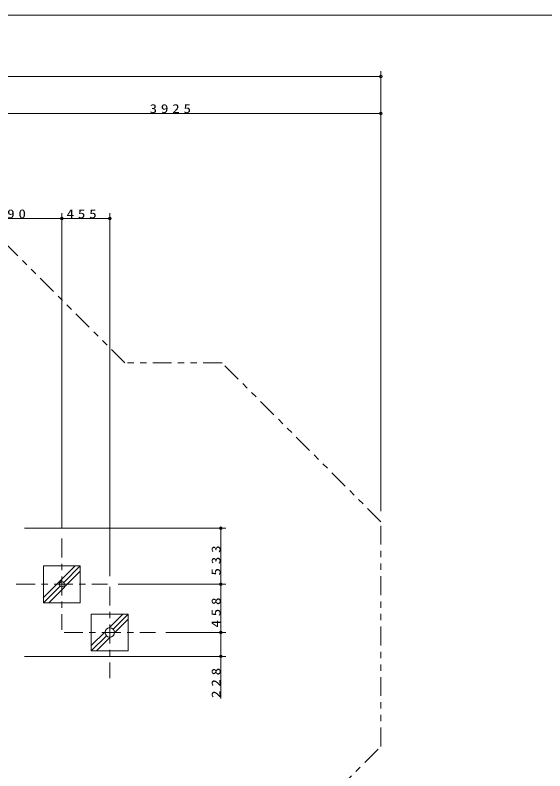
# Model space of a CAD drawing. Units: millimetres on the paper. Extents: x 0 to 420, y -594 to 297.
# Drawn here: x 216.1 to 300.1, y -441.9 to -322 of the extents above; entities that cross this region are included whole.
import ezdxf

# ---------------------------------------------------------------- set-up
doc = ezdxf.new("R2010")
doc.units = ezdxf.units.MM
doc.linetypes.add('USER2', pattern=[6, 3, -1, 1, -1])
doc.linetypes.add('USER3', pattern=[8, 3, -1, 1, -1, 1, -1])
for name, color, linetype, lineweight in [('2D_DIMENSION', 7, 'Continuous', 13), ('2D_OUTLINE', 7, 'USER3', 13), ('FMT', 7, 'Continuous', 13), ('FOOTING', 7, 'Continuous', 13), ('FOOTING_C', 7, 'USER2', 13), ('FOOTING_H', 7, 'Continuous', 13)]:
    doc.layers.add(name, color=color, linetype=linetype, lineweight=lineweight)
doc.styles.add('ＭＳ ゴシック', font='')
doc.styles.get('ＭＳ ゴシック').set_extended_font_data('MS Gothic')

msp = doc.modelspace()

# ---------------------------------------------------------------- linework, layer by layer
at = {"layer": '2D_DIMENSION'}
for p, q in [((42.275, -331.744), (273.714, -331.744)), ((274.131, -331.744), (273.714, -331.744)), ((274.131, -400.688), (274.131, -330.911)), ((274.131, -400.688), (274.131, -336.749)), ((209.116, -337.582), (273.714, -337.582)), ((274.131, -337.582), (273.714, -337.582)), ((223.544, -403.356), (223.544, -353.432)), ((223.544, -403.356), (223.544, -353.432)), ((231.124, -410.986), (231.124, -353.432)), ((209.116, -354.265), (223.127, -354.265)), ((223.544, -354.265), (223.127, -354.265)), ((223.544, -354.265), (223.96, -354.265)), ((223.96, -354.265), (230.707, -354.265)), ((231.124, -354.265), (230.707, -354.265)), ((217.613, -403.386), (249.563, -403.386)), ((248.73, -403.386), (248.73, -403.802)), ((248.73, -403.802), (248.73, -411.852)), ((232.457, -412.269), (249.563, -412.269)), ((232.457, -412.269), (249.563, -412.269)), ((248.73, -412.269), (248.73, -411.852)), ((248.73, -412.269), (248.73, -412.685)), ((248.73, -412.685), (248.73, -419.483)), ((248.73, -419.899), (248.73, -419.483)), ((240.037, -419.899), (249.562, -419.899)), ((240.037, -419.899), (249.563, -419.899)), ((248.729, -419.899), (248.729, -420.316)), ((248.729, -420.316), (248.729, -423.281)), ((217.613, -423.698), (249.562, -423.698)), ((248.729, -423.698), (248.729, -423.281)), ((248.729, -423.698), (248.729, -430.373))]:
    msp.add_line(p, q, dxfattribs=at)
for centre in [(274.131, -331.744), (274.131, -337.582), (223.544, -354.265), (223.544, -354.265), (231.124, -354.265), (248.73, -403.386), (248.73, -412.269), (248.73, -412.269), (248.729, -419.899), (248.73, -419.899), (248.729, -423.698)]:
    msp.add_circle(centre, 0.208, dxfattribs=at)
at = {"layer": '2D_OUTLINE'}
msp.add_lwpolyline([(274.131, -402.354), (248.94, -377.164), (233.539, -377.164), (201.001, -344.626), (167.342, -344.626), (139.641, -372.326), (106.147, -372.326), (99.585, -378.888), (62.697, -378.888), (41.858, -399.727), (41.858, -427.33), (61.377, -446.848), (77.42, -446.848), (112.325, -481.754), (145.71, -481.754), (151.808, -475.655), (203.322, -475.655), (215.808, -463.17), (248.94, -463.17), (274.131, -437.979)], close=True, dxfattribs=at)
at = {"layer": 'FMT'}
msp.add_lwpolyline([(28, -579), (28, -322), (403, -322), (403, -579)], close=True, dxfattribs=at)
at = {"layer": 'FOOTING'}
for p, q in [((220.628, -409.353), (226.459, -409.353)), ((220.628, -409.353), (220.628, -415.184)), ((226.459, -409.353), (226.459, -415.184)), ((226.459, -415.184), (220.628, -415.184)), ((228.208, -416.984), (234.039, -416.984)), ((228.208, -416.984), (228.208, -422.815)), ((234.039, -416.984), (234.039, -422.815)), ((234.039, -422.815), (228.208, -422.815))]:
    msp.add_line(p, q, dxfattribs=at)
for centre, radius in [((223.544, -412.269), 0.402), ((231.124, -419.899), 0.741)]:
    msp.add_circle(centre, radius, dxfattribs=at)
at = {"layer": 'FOOTING_C'}
for p, q in [((223.544, -405.022), (223.544, -419.516)), ((216.297, -412.269), (230.791, -412.269)), ((231.124, -412.652), (231.124, -427.146)), ((223.877, -419.899), (238.371, -419.899))]:
    msp.add_line(p, q, dxfattribs=at)
at = {"layer": 'FOOTING_H'}
for p, q in [((225.635, -409.353), (220.628, -414.36)), ((226.459, -409.353), (223.828, -411.984)), ((226.459, -410.178), (221.453, -415.184)), ((223.259, -412.553), (220.628, -415.184)), ((231.034, -419.164), (233.215, -416.984)), ((231.648, -419.376), (234.039, -416.984)), ((231.859, -419.989), (234.039, -417.808)), ((228.208, -421.99), (230.389, -419.81)), ((228.208, -422.815), (230.6, -420.423)), ((229.033, -422.815), (231.214, -420.634))]:
    msp.add_line(p, q, dxfattribs=at)

# ---------------------------------------------------------------- texts
at = {"layer": '2D_DIMENSION', "char_height": 1.405, "attachment_point": 7, "style": 'ＭＳ ゴシック'}
for s, insert in [('\\T1.5;\\W1.25;3925', (237.446, -337.554)), ('\\T1.5;\\W1.25;890', (213.065, -354.237)), ('\\T1.5;\\W1.25;455', (224.277, -354.237))]:
    msp.add_mtext(s, dxfattribs=dict(at, insert=insert))
at = {"layer": '2D_DIMENSION', "char_height": 1.405, "attachment_point": 7, "rotation": 90, "style": 'ＭＳ ゴシック'}
for s, insert in [('\\T1.5;\\W1.25;533', (248.703, -410.884)), ('\\T1.5;\\W1.25;458', (248.703, -419.14)), ('\\T1.5;\\W1.25;228', (248.702, -430.3))]:
    msp.add_mtext(s, dxfattribs=dict(at, insert=insert))

doc.saveas('drawing.dxf')
